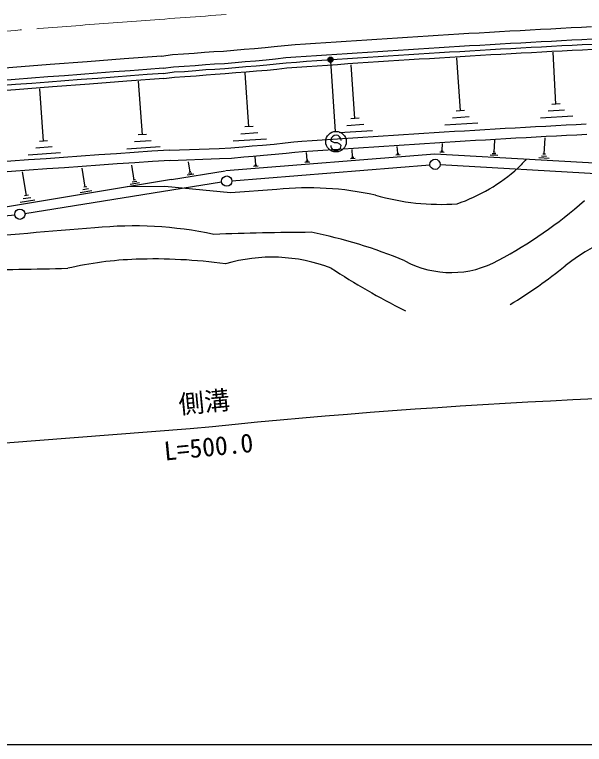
# Model space of a CAD drawing. Units: millimetres, scale not verified. Extents: x 40000 to 680000, y 20000 to 413049.
# Drawn here: x 300934 to 356445, y 205000 to 276077 of the extents above; entities that cross this region are included whole.
import ezdxf
from ezdxf.enums import TextEntityAlignment as Align

# ---------------------------------------------------------------- set-up
doc = ezdxf.new("R2010")
doc.units = ezdxf.units.MM
doc.header["$LTSCALE"] = 1000
doc.header["$PDMODE"] = 32
doc.header["$PDSIZE"] = 500
doc.linetypes.add('CHAIN', pattern=[18.5, 12, -1.5, 3.5, -1.5])
for name, color, linetype, lineweight in [('M-BGD', 7, 'Continuous', 25), ('M-BMK', 2, 'CHAIN', 13), ('M-STR-STRC', 7, 'Continuous', 25), ('M-TTL-BAND', 7, 'Continuous', 25)]:
    doc.layers.add(name, color=color, linetype=linetype, lineweight=lineweight)
doc.styles.add('@ＭＳ ゴシック', font='')
doc.styles.add('ＭＳ ゴシック', font='')
doc.styles.get('@ＭＳ ゴシック').set_extended_font_data('@MS Gothic')
doc.styles.get('ＭＳ ゴシック').set_extended_font_data('MS Gothic')

msp = doc.modelspace()

# ---------------------------------------------------------------- linework, layer by layer
at = {"layer": 'M-BGD'}
for p, q in [((353675, 267350), (353404, 272403)), ((344369, 266698), (344018, 271862)), ((334085, 265966), (333730, 271187)), ((323762, 265158), (323405, 270402)), ((313388, 264383), (313021, 269578)), ((303748, 263761), (303389, 268833)), ((354070, 267371), (353280, 267329)), ((344772, 266726), (343965, 266671)), ((354499, 266761), (352920, 266676)), ((334493, 265994), (333677, 265938)), ((345220, 266108), (343606, 265998)), ((355322, 266171), (352164, 266002)), ((324172, 265186), (323352, 265130)), ((334945, 265369), (333314, 265258)), ((346070, 265517), (342843, 265298)), ((313794, 264412), (312982, 264354)), ((324626, 264558), (322987, 264446)), ((335805, 264772), (332542, 264550)), ((304144, 263789), (303351, 263733)), ((314246, 263791), (312623, 263676)), ((325490, 263958), (322212, 263735)), ((347651, 262660), (347719, 263838)), ((352523, 262487), (352614, 264081)), ((304585, 263183), (303000, 263071)), ((315104, 263199), (311857, 262969)), ((338264, 262569), (338211, 263228)), ((342579, 262826), (342618, 263511)), ((305422, 262605), (302252, 262381)), ((329428, 261887), (329366, 262660)), ((333864, 262229), (333806, 262945)), ((338483, 262421), (338071, 262388)), ((338373, 262495), (338168, 262478)), ((338315, 262573), (338212, 262565)), ((342783, 262643), (342355, 262667)), ((342681, 262734), (342467, 262747)), ((342633, 262823), (342526, 262829)), ((348003, 262345), (347266, 262387)), ((347827, 262502), (347459, 262523)), ((347743, 262655), (347559, 262665)), ((352761, 262273), (352263, 262302)), ((352648, 262479), (352399, 262494)), ((318028, 260747), (317864, 261746)), ((324423, 261476), (324364, 262220)), ((329686, 261713), (329202, 261674)), ((329557, 261800), (329315, 261780)), ((329489, 261891), (329368, 261882)), ((334102, 262068), (333655, 262032)), ((333983, 262149), (333759, 262131)), ((333920, 262234), (333808, 262225)), ((352999, 262060), (352002, 262116)), ((307823, 259286), (307522, 261118)), ((312587, 259968), (312350, 261411)), ((322098, 259901), (341393, 261451)), ((324671, 261309), (324206, 261271)), ((324547, 261392), (324315, 261374)), ((324482, 261481), (324365, 261471)), ((342390, 261463), (362168, 260334)), ((302094, 258466), (301717, 260765)), ((316234, 260020), (321441, 260848)), ((318381, 260548), (317756, 260446)), ((318204, 260648), (317892, 260597)), ((318106, 260760), (317950, 260734)), ((316234, 260020), (297993, 257000)), ((301947, 256710), (321106, 259782)), ((313097, 259681), (312195, 259533)), ((312842, 259825), (312391, 259751)), ((312699, 259987), (312474, 259950)), ((308470, 258922), (307325, 258734)), ((308146, 259104), (307574, 259010)), ((307966, 259310), (307679, 259263)), ((302500, 258238), (301782, 258120)), ((302274, 258495), (301914, 258437)), ((302907, 258009), (301470, 257773)), ((281707, 254582), (300956, 256579))]:
    msp.add_line(p, q, dxfattribs=at)
for points in [[(315238, 272033), (316302, 272181), (317379, 272240), (318428, 272314), (319420, 272415), (320336, 272470), (321301, 272520), (322299, 272615), (323306, 272704), (324321, 272780), (325337, 272870), (326234, 272960), (327237, 273082), (328263, 273154), (329259, 273223), (330255, 273292), (331251, 273360), (332247, 273428), (333243, 273495), (334239, 273561), (335235, 273627), (336231, 273693), (337227, 273758), (338223, 273822), (339219, 273886), (340215, 273949), (341211, 274011), (342207, 274073), (343203, 274134), (344199, 274195), (345195, 274254), (346189, 274313), (347185, 274371), (348181, 274429), (349176, 274485), (350172, 274541), (351168, 274596), (352163, 274650), (353159, 274704), (354155, 274756), (355151, 274808), (356146, 274858), (357142, 274908)], [(315405, 270844), (316418, 270986), (317454, 271042), (318532, 271119), (319517, 271219), (320403, 271272), (321389, 271323), (322408, 271420), (323404, 271508), (324418, 271584), (325450, 271675), (326366, 271767), (327351, 271887), (328347, 271957), (329342, 272026), (330338, 272095), (331333, 272163), (332329, 272230), (333324, 272298), (334319, 272364), (335315, 272430), (336310, 272496), (337305, 272560), (338300, 272625), (339296, 272688), (340291, 272751), (341286, 272814), (342281, 272875), (343276, 272936), (344271, 272997), (345266, 273056), (346260, 273115), (347255, 273173), (348250, 273231), (349244, 273287), (350239, 273343), (351234, 273398), (352229, 273452), (353223, 273505), (354218, 273558), (355213, 273609), (356207, 273660), (357202, 273710)], [(315405, 270844), (316418, 270986), (317454, 271042), (318532, 271119), (319517, 271219), (320403, 271272), (321389, 271323), (322408, 271420), (323404, 271508), (324418, 271584), (325450, 271675), (326366, 271767), (327351, 271887), (328347, 271957), (329342, 272026), (330338, 272095), (331333, 272163), (332329, 272230), (333324, 272298), (334319, 272364), (335315, 272430), (336310, 272496), (337305, 272560), (338300, 272625), (339296, 272688), (340291, 272751), (341286, 272814), (342281, 272875), (343276, 272936), (344271, 272997), (345266, 273056), (346260, 273115), (347255, 273173), (348250, 273231), (349244, 273287), (350239, 273343), (351234, 273398), (352229, 273452), (353223, 273505), (354218, 273558), (355213, 273609), (356207, 273660), (357202, 273710)], [(315441, 270345), (316467, 270488), (317486, 270543), (318575, 270620), (319558, 270720), (320431, 270773), (321425, 270824), (322454, 270922), (323445, 271010), (324459, 271086), (325496, 271177), (326422, 271270), (327399, 271389), (328382, 271458), (329377, 271527), (330372, 271596), (331367, 271664), (332362, 271732), (333358, 271799), (334353, 271865), (335348, 271931), (336343, 271997), (337338, 272062), (338333, 272126), (339327, 272189), (340322, 272252), (341317, 272315), (342312, 272376), (343307, 272437), (344301, 272498), (345296, 272557), (346289, 272616), (347284, 272674), (348278, 272731), (349273, 272788), (350267, 272844), (351262, 272899), (352256, 272953), (353250, 273006), (354244, 273058), (355239, 273110), (356233, 273161), (357227, 273210)], [(315477, 269847), (316516, 269990), (317517, 270044), (318618, 270122), (319598, 270222), (320459, 270274), (321462, 270326), (322500, 270424), (323486, 270512), (324499, 270588), (325543, 270679), (326477, 270773), (327447, 270891), (328416, 270959), (329411, 271028), (330406, 271097), (331401, 271165), (332396, 271233), (333391, 271300), (334386, 271366), (335381, 271432), (336375, 271498), (337370, 271563), (338365, 271627), (339359, 271690), (340354, 271753), (341348, 271816), (342343, 271877), (343337, 271938), (344332, 271999), (345326, 272058), (346319, 272117), (347313, 272175), (348307, 272232), (349301, 272289), (350295, 272344), (351289, 272399), (352283, 272453), (353277, 272507), (354271, 272559), (355264, 272611), (356258, 272661), (357252, 272711)], [(316015, 262881), (320863, 263045), (321990, 263103), (323162, 263214), (324078, 263296), (325088, 263372), (326222, 263471), (327277, 263577), (328138, 263682), (328921, 263737), (329913, 263806), (330905, 263874), (331896, 263942), (332887, 264009), (333878, 264076), (334869, 264142), (335860, 264208), (336851, 264273), (337841, 264338), (338831, 264402), (339821, 264465), (340811, 264528), (341801, 264590), (342791, 264651), (343780, 264712), (344770, 264772), (345759, 264831), (346746, 264889), (347735, 264947), (348724, 265004), (349712, 265060), (350700, 265116), (351689, 265170), (352676, 265224), (353664, 265277), (354652, 265329), (355639, 265380), (356627, 265431)], [(316049, 261881), (320906, 262046), (322063, 262106), (323253, 262218), (324160, 262299), (325169, 262375), (326315, 262476), (327387, 262583), (328234, 262686), (328991, 262739), (329982, 262808), (330973, 262876), (331964, 262944), (332955, 263012), (333946, 263078), (334936, 263145), (335926, 263210), (336916, 263275), (337906, 263340), (338896, 263404), (339885, 263467), (340875, 263530), (341864, 263592), (342853, 263653), (343842, 263714), (344830, 263774), (345819, 263833), (346805, 263891), (347794, 263949), (348781, 264006), (349769, 264062), (350756, 264117), (351744, 264172), (352731, 264226), (353718, 264278), (354704, 264331), (355691, 264382), (356677, 264432)], [(362575, 261313), (341879, 262494), (321520, 260857)], [(326482, 259036), (321959, 258727), (315582, 259339), (311903, 259303)]]:
    msp.add_lwpolyline(points, dxfattribs=at)
for centre in [(341891, 261492), (321600, 259861), (301454, 256631)]:
    msp.add_circle(centre, 500, dxfattribs=at)
for centre, radius, start, end in [((611414, -3713397), 4007300, 94.24886, 97.57694), ((611414, -3713397), 4006800, 94.24886, 97.57694), ((611414, -3713397), 4006300, 94.24886, 97.57694), ((611414, -3713397), 4006300, 94.24886, 97.57694), ((611414, -3713397), 4003900, 94.24886, 97.57694), ((611414, -3713397), 4003100, 94.24886, 97.57694), ((622409, -3833362), 4116870, 94.27897, 97.50847), ((608504, -3715009), 3996615, 94.20567, 95.68044), ((608504, -3715009), 3996615, 94.20567, 95.68044), ((608504, -3715009), 3996115, 94.20568, 95.68044), ((608504, -3715009), 3995615, 94.20569, 97.53253), ((445626, -1679529), 1946730, 93.81749, 95.43875), ((445253, -1675299), 1941483, 93.81455, 95.43968), ((366390, 246878), 21735, 135.9614, 138.99868), ((338502, 273929), 17191, 288.78219, 311.91987), ((329614, 229261), 29939, 77.53173, 96.0058), ((342418, 280412), 22816, 253.86727, 274.06937), ((327786, 290268), 43183, 298.02714, 311.57838), ((372001, -567722), 825449, 94.3945, 95.30526), ((312553, 218310), 37185, 77.92947, 95.86558), ((366231, 237069), 18638, 89.88872, 128.70341), ((331444, -45968), 300846, 90.30838, 92.11731), ((320632, 208399), 47375, 67.24557, 78.81206), ((326017, 236472), 15982, 68.92307, 106.54897), ((314014, 217035), 35232, 92.02955, 102.96925), ((314532, 202411), 49865, 82.00803, 92.02955), ((343460, 260498), 9541, 241.82986, 298.94417), ((324730, 288337), 47322, 301.16573, 309.10211), ((242037, 3218072), 2967395, 271.05355, 271.23719), ((372001, 313225), 73778, 236.94922, 243.34346), ((343607, 254164), 8331, 235.61419, 236.48748), ((387592, -434353), 673674, 83.94915, 95.92738), ((611414, -3713397), 3960000, 94.24886, 97.74533)]:
    msp.add_arc(centre, radius, start, end, dxfattribs=at)
at = {"layer": 'M-BMK'}
msp.add_lwpolyline([(315060, 275609), (315558, 275646), (316057, 275683), (316555, 275720), (317054, 275757), (317553, 275794), (318051, 275830), (318550, 275867), (319049, 275904), (319547, 275940), (320046, 275976), (320545, 276013), (321043, 276049), (321542, 276085)], dxfattribs=at)
msp.add_arc((611414, -3713397), 4000000, 94.24886, 97.57694, dxfattribs=at)
at = {"layer": 'M-STR-STRC'}
for p, q in [((331709, 271537), (332174, 264703)), ((331843, 263716), (331743, 263834)), ((332088, 263576), (331843, 263716)), ((332388, 263574), (332088, 263576)), ((332633, 263462), (332388, 263574)), ((332739, 263326), (332633, 263462))]:
    msp.add_line(p, q, dxfattribs=at)
for centre, radius in [((331699, 271686), 150), ((331699, 271686), 120), ((331699, 271686), 90), ((331699, 271686), 60), ((331699, 271686), 30), ((332242, 263705), 1000)]:
    msp.add_circle(centre, radius, dxfattribs=at)
for centre, start, end in [((332243, 263830), 359.55488, 179.55488), ((332239, 263330), 179.55488, 359.55488)]:
    msp.add_arc(centre, 500, start, end, dxfattribs=at)
msp.add_point((331699, 271686), dxfattribs=at)
at = {"layer": 'M-TTL-BAND'}
msp.add_line((40000, 205000), (579000, 205000), dxfattribs=at)

# ---------------------------------------------------------------- texts
at = {"layer": 'M-BGD', "style": 'ＭＳ ゴシック'}
msp.add_text('側溝', height=1833, rotation=5.613, dxfattribs=at).set_placement((319541, 236880), align=Align.BOTTOM_CENTER)
at = {"layer": 'M-BGD', "style": '@ＭＳ ゴシック'}
msp.add_text('L=500.0', height=1833, rotation=5.613, dxfattribs=at).set_placement((319736, 234890), align=Align.TOP_CENTER)

doc.saveas('drawing.dxf')
